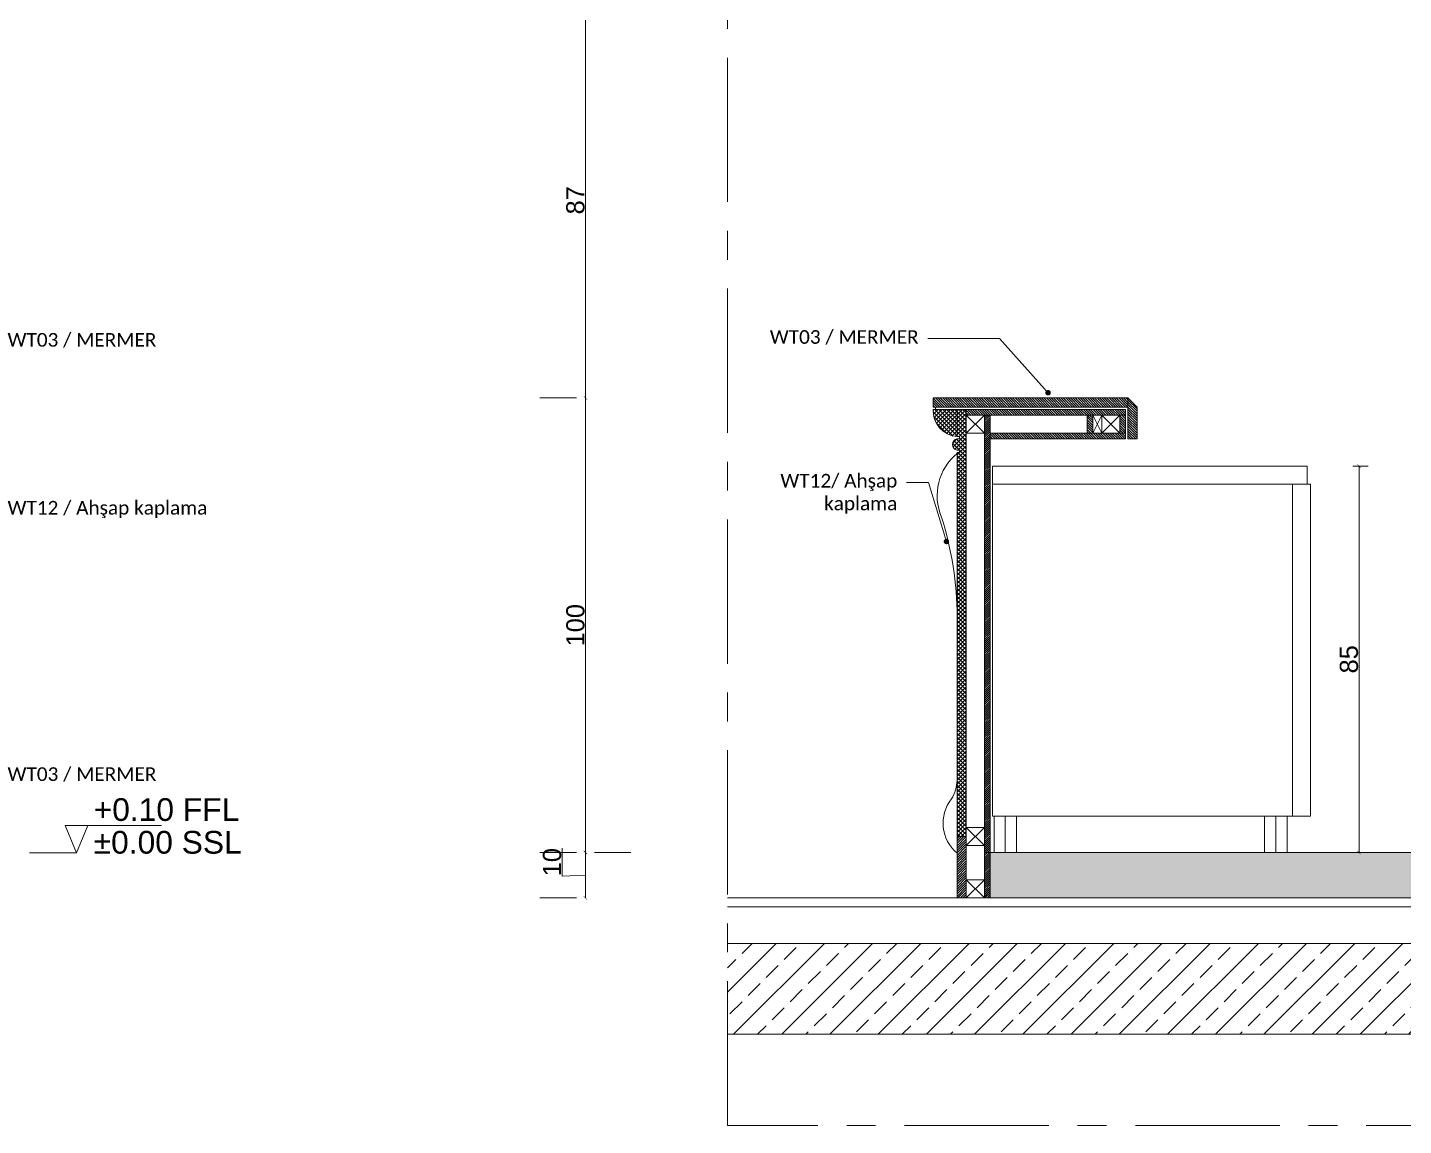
# Model space of a CAD drawing. Header units: millimetres. Extents: x 29001 to 40804, y -8833 to -5892.
# Drawn here: x 34427.5 to 34730.2, y -7170.2 to -6928.6 of the extents above; entities that cross this region are included whole.
import ezdxf
from ezdxf import colors
from ezdxf.entities.mleader import LeaderData, LeaderLine
from ezdxf.math import Vec2, Vec3

# ---------------------------------------------------------------- set-up
doc = ezdxf.new("R2010")
doc.units = ezdxf.units.MM
doc.linetypes.add('CENTER', pattern=[50.8, 31.75, -6.35, 6.35, -6.35])
doc.layers.get('0').update_dxf_attribs({"lineweight": 0})
doc.layers.get('Defpoints').update_dxf_attribs({"lineweight": 0})
for name, color, linetype, lineweight in [('Auto-Metal', 71, 'Continuous', 0), ('wipeout', 254, 'Continuous', 0), ('xxx_Auto_Duvar_Alcipan', 50, 'Continuous', 0), ('xxx_Auto_Duvar_Duvar Plan Kesit', 7, 'Continuous', 0), ('xxx_Auto_Kaplama_Ahşap', 34, 'Continuous', 0), ('xxx_Auto_Kaplama_Ahşap Tarama', 16, 'Continuous', 0), ('xxx_Auto_Kaplama_Aluminyum', 133, 'Continuous', 0), ('xxx_Auto_Kaplama_Mermer', 23, 'Continuous', 0), ('xxx_Auto_Kaplama_Mermer Tarama', 45, 'Continuous', 0), ('xxx_Auto_Olcu_Ic', 33, 'Continuous', 0), ('xxx_Auto_Tasiyici_KolonTarama', 253, 'Continuous', 0), ('xxx_Auto_Tefris_Mutfak', 251, 'Continuous', 0), ('xxx_Auto_Yardimci_Aks', 30, 'CENTER', 0), ('xxx_Auto_Yardimci_Kot', 21, 'Continuous', 0), ('xxx_Auto_Yardimci_Yazi', 7, 'Continuous', 0)]:
    doc.layers.add(name, color=color, linetype=linetype, lineweight=lineweight)
doc.layers.add('xxx_Auto_Duvar_Duvar Tarama', color=7, linetype='Continuous', lineweight=0, true_color=0x787878)
doc.styles.add('Arial', font='arial.ttf')
doc.styles.add('AUTOBAN', font='')
doc.styles.add('narrow', font='ARIALN.TTF', dxfattribs={"height": 4})
doc.styles.get("Standard").update_dxf_attribs({"font": 'arial.ttf'})
doc.styles.get('AUTOBAN').set_extended_font_data('Helvetica Normal Tr')
doc.dimstyles.new('AUTO_DIM_1-20', dxfattribs={"dimtxt": 4, "dimasz": 0.75, "dimexe": 2, "dimexo": 10, "dimgap": 0.2, "dimtad": 1, "dimdec": 0, "dimrnd": 0.5, "dimdsep": 46, "dimtxsty": 'AUTOBAN', "dimblk": 'ARCHTICK', "dimcen": 2, "dimclrd": 256, "dimclre": 256, "dimclrt": 256, "dimadec": 0, "dimazin": 0, "dimtfac": 1, "dimtdec": 0, "dimtix": 1, "dimtofl": 0, "dimtmove": 1, "dimatfit": 3, "dimfxl": 1, "dimtolj": 1, "dimtzin": 0, "dimlwd": -1, "dimlwe": -1, "dimarcsym": 0})

# ---------------------------------------------------------------- blocks, each defined once
blk = doc.blocks.new('5x5')
at = {"layer": 'xxx_Auto_Kaplama_Aluminyum'}
for p, q in [((5, 5), (0, 0)), ((5, 0), (0, 5))]:
    blk.add_line(p, q, dxfattribs=at)
blk.add_lwpolyline([(5, 0), (0, 0), (0, 5), (5, 5)], close=True, dxfattribs=at)
blk = doc.blocks.new('xx bar kesit')
blk.add_wipeout([(7.75, 95), (77.03, 95), (77.03, 91), (77.75, 91), (77.75, 18), (72.58, 18), (72.58, 10), (67.62, 10), (67.62, 18), (13.08, 18), (13.08, 10), (8.12, 10), (8.12, 18), (7.75, 18)]).translate(0, 0, 0).dxf.layer = 'wipeout'
at = {"layer": 'xxx_Auto_Kaplama_Aluminyum', "elevation": 0}
for points in [[(77.75, 91), (73.81, 91), (73.81, 18), (77.75, 18)], [(70.1, 10), (67.62, 10), (67.62, 18), (70.1, 18)], [(72.58, 10), (70.11, 10), (70.11, 18), (72.58, 18)]]:
    blk.add_lwpolyline(points, close=True, dxfattribs=at)
blk.add_wipeout([(-5.27, 110), (-5.27, 108), (-4.77, 108), (-4.77, 107.5), (-5.27, 107.5), (-5.26, 106.73), (-5.15, 106), (-4.95, 105.32), (-4.59, 104.5), (-4.24, 103.94), (-3.85, 103.44), (-3.24, 102.84), (-2.65, 102.4), (-1.67, 101.89), (-0.85, 101.63), (-0.46, 101.56), (-0.15, 101.51), (-0.01, 101.5), (0.5, 101.5), (0.5, 101), (0, 101), (-0.3, 100.89), (-0.53, 100.74), (-0.73, 100.53), (-0.91, 100.21), (-1, 99.84), (-0.99, 99.63), (-0.94, 99.37), (-0.84, 99.13), (-0.67, 98.89), (-0.47, 98.71), (-0.25, 98.58), (-0.08, 98.52), (0, 98.5), (0.5, 98.5), (0.5, 98), (0, 98), (0, 97.81), (-0.14, 97.69), (-0.38, 97.49), (-0.59, 97.29), (-0.89, 97), (-1.04, 96.84), (-1.25, 96.62), (-1.55, 96.28), (-1.77, 96.02), (-2, 95.72), (-2.18, 95.47), (-2.36, 95.21), (-2.53, 94.94), (-2.63, 94.79), (-2.7, 94.65), (-2.83, 94.44), (-3.01, 94.12), (-3.17, 93.79), (-3.26, 93.62), (-3.39, 93.31), (-3.5, 93.06), (-3.55, 92.94), (-3.62, 92.77), (-3.66, 92.64), (-3.73, 92.46), (-3.78, 92.31), (-3.83, 92.15), (-3.87, 92.02), (-3.96, 91.73), (-4.04, 91.41), (-4.11, 91.12), (-4.18, 90.75), (-4.22, 90.51), (-4.27, 90.22), (-4.34, 89.67), (-4.37, 89.21), (-4.39, 88.79), (-4.39, 88.56), (-4.37, 87.74), (-4.33, 87.28), (-4.3, 87), (-4.18, 86.26), (-4.11, 86), (-4.01, 85.5), (-3.65, 84.33), (-3.32, 83.42), (-3.07, 82.61), (-2.75, 81.52), (-2.51, 80.63), (-2.38, 80.14), (-2.11, 79.08), (-2.01, 78.66), (-1.82, 77.83), (-1.59, 76.8), (-1.33, 75.51), (-1.22, 74.92), (-1.09, 74.22), (-0.94, 73.31), (-0.85, 72.75), (-0.68, 71.54), (-0.54, 70.49), (-0.38, 69), (-0.28, 68.02), (-0.21, 67.15), (-0.12, 65.85), (-0.06, 64.57), (-0.04, 64.04), (0, 61.81), (0, 27.05), (0, 25.32), (-0.19, 24.35), (-0.63, 22.99), (-1.02, 22.19), (-1.54, 21.43), (-2.12, 20.46), (-2.6, 19.33), (-2.95, 18.01), (-3.06, 17.14), (-2.99, 15.14), (-2.7, 13.9), (-1.88, 12.03), (-1.4, 11.31), (-0.75, 10.53), (-0.21, 10), (0, 0), (7.25, 0), (7.25, 101), (39.58, 101), (39.58, 108), (37.58, 110)]).translate(0, 0, 0).dxf.layer = 'wipeout'
at = {"layer": 'xxx_Auto_Duvar_Duvar Tarama'}
h = blk.add_hatch(dxfattribs=at)
h.set_pattern_fill('ANSI31', color=256, scale=3)
h.set_pattern_definition([(315, (-2034.47655, 262.628), (0.26516504, 0.26516504), [])])
h.paths.add_polyline_path([(2, 106.25), (2, 107.5), (37.08, 107.5), (37.08, 106.25)])
h = blk.add_hatch(dxfattribs=at)
h.set_pattern_fill('ANSI31', color=256, scale=0.1)
h.set_pattern_definition([(45, (-9158.2662, -8335.80607), (-0.224506403, 0.224506403), [])])
h.paths.add_polyline_path([(7.25, 0), (6, 0), (6, 106.25), (7.25, 106.25)])
h = blk.add_hatch(dxfattribs=at)
h.set_pattern_fill('ANSI31', color=256, scale=3)
h.set_pattern_definition([(315, (-2033.83622, 262.628), (0.26516504, 0.26516504), [])])
h.paths.add_polyline_path([(28.58, 106.25), (28.58, 102.25), (29.83, 102.25), (29.83, 106.25)])
h = blk.add_hatch(dxfattribs=at)
h.set_pattern_fill('ANSI31', color=256, scale=3)
h.set_pattern_definition([(315, (-2041.08626, 262.628), (0.26516504, 0.26516504), [])])
h.paths.add_polyline_path([(35.83, 106.25), (35.83, 102.25), (37.08, 102.25), (37.08, 106.25)])
h = blk.add_hatch(dxfattribs=at)
h.set_pattern_fill('ANSI31', color=256, scale=3)
h.set_pattern_definition([(315, (-2034.47655, 257.378), (0.26516504, 0.26516504), [])])
h.paths.add_polyline_path([(7.25, 101), (7.25, 102.25), (37.08, 102.25), (37.08, 101)])
at = {"layer": 'xxx_Auto_Kaplama_Ahşap Tarama', "linetype": 'Continuous'}
h = blk.add_hatch(dxfattribs=at)
h.set_pattern_fill('ANSI37', color=256, scale=5, angle=-90)
h.set_pattern_definition([(225, (-2119.5195, 262.628), (0.44194174, -0.44194174), []), (315, (-2119.5195, 262.628), (0.44194174, 0.44194174), [])])
edge = h.paths.add_edge_path()
edge.add_line((2, 13.5), (0, 13.5))
edge.add_line((0, 13.5), (0, 98))
edge.add_line((0, 98), (0.5, 98))
edge.add_line((0.5, 98), (0.5, 98.5))
edge.add_line((0.5, 98.5), (0, 98.5))
edge.add_arc((0.28, 99.75), 1.28, 102.6804, 257.3195, ccw=False)
edge.add_line((0, 101), (0.5, 101))
edge.add_line((0.5, 101), (0.5, 101.5))
edge.add_line((0.5, 101.5), (0, 101.5))
edge.add_arc((0.48, 107.24), 5.76, 177.3847, 265.2399, ccw=False)
edge.add_line((-5.27, 107.5), (2, 107.5))
edge.add_line((2, 107.5), (2, 13.5))
at = {"layer": 'xxx_Auto_Kaplama_Mermer Tarama'}
h = blk.add_hatch(dxfattribs=at)
h.set_pattern_fill('ANSI31', color=256, scale=3)
h.set_pattern_definition([(315, (-2052.84532, 262.628), (0.26516504, 0.26516504), [])])
h.paths.add_polyline_path([(37.58, 110), (-5.27, 110), (-5.27, 108), (37.58, 108)])
h = blk.add_hatch(dxfattribs=at)
h.set_pattern_fill('ANSI31', color=256, scale=3)
h.set_pattern_definition([(315, (-2030.53816, 262.62886), (0.26516504, 0.26516504), [])])
h.paths.add_polyline_path([(37.58, 101), (37.58, 110), (39.58, 108), (39.58, 101)])
h = blk.add_hatch(dxfattribs=at)
h.set_pattern_fill('ANSI31', color=256, scale=3)
h.set_pattern_definition([(45, (-70947.27104, -25890.97543), (-0.265165043, 0.265165043), [])])
h.paths.add_polyline_path([(2, 0), (0, 0), (0, 13.5), (2, 13.5)])
at = {"layer": 'xxx_Auto_Duvar_Alcipan'}
for points, elevation in [([(2, 106.25), (2, 107.5), (37.08, 107.5), (37.08, 106.25)], -0.02), ([(7.25, 0), (6, 0), (6, 106.25), (7.25, 106.25)], 0), ([(28.58, 106.25), (28.58, 102.25), (29.83, 102.25), (29.83, 106.25)], 0), ([(35.83, 106.25), (35.83, 102.25), (37.08, 102.25), (37.08, 106.25)], 0), ([(7.25, 101), (7.25, 102.25), (37.08, 102.25), (37.08, 101)], -0.02)]:
    blk.add_lwpolyline(points, close=True, dxfattribs=dict(at, elevation=elevation))
at = {"layer": 'xxx_Auto_Kaplama_Ahşap', "elevation": 0}
for points in [[(2, 13.5), (0, 13.5), (0, 98), (0.5, 98), (0.5, 98.5), (0, 98.5, -0.799999), (0, 101), (0.5, 101), (0.5, 101.5), (0, 101.5, -0.403291), (-5.27, 107.5), (2, 107.5)], [(0, 25.85, -0.136772), (-1.25, 21.81, 0.40283), (0, 9.81)]]:
    blk.add_lwpolyline(points, format="xyb", close=True, dxfattribs=at)
blk.add_lwpolyline([(0, 101.5), (0, 107.5)], dxfattribs=at)
blk.add_lwpolyline([(0, 61.81), (0, 97.81, 0.33204), (-3.44, 83.81, -0.076082), (0, 61.81)], format="xyb", dxfattribs=at)
at = {"layer": 'xxx_Auto_Kaplama_Aluminyum'}
for p, q in [((29.83, 106.25, 0), (31.83, 102.25, 0)), ((31.83, 106.25, 0), (29.83, 102.25, 0))]:
    blk.add_line(p, q, dxfattribs=at)
at = {"layer": 'xxx_Auto_Kaplama_Aluminyum', "elevation": 0}
for points in [[(31.83, 106.25), (31.83, 102.25), (29.83, 102.25), (29.83, 106.25)], [(77.03, 95), (7.75, 95), (7.75, 91), (77.03, 91)], [(7.75, 18), (77.75, 18), (77.75, 91), (7.75, 91)], [(10.59, 10), (8.12, 10), (8.12, 18), (10.59, 18)], [(13.08, 10), (10.6, 10), (10.6, 18), (13.08, 18)]]:
    blk.add_lwpolyline(points, close=True, dxfattribs=at)
at = {"layer": 'xxx_Auto_Kaplama_Mermer', "elevation": 0}
for points in [[(37.58, 110), (-5.27, 110), (-5.27, 108), (37.58, 108)], [(37.58, 101), (37.58, 110), (39.58, 108), (39.58, 101)]]:
    blk.add_lwpolyline(points, close=True, dxfattribs=at)
blk.add_lwpolyline([(-4.77, 108), (-4.77, 107.5)], dxfattribs=at)
at = {"layer": 'xxx_Auto_Kaplama_Mermer'}
blk.add_lwpolyline([(2, 0), (0, 0), (0, 13.5), (2, 13.5)], close=True, dxfattribs=at)
at = {"layer": 'xxx_Auto_Tefris_Mutfak', "elevation": 0}
for points in [[(7.25, 10), (6.25, 10)], [(0, 0), (2, 0)]]:
    blk.add_lwpolyline(points, dxfattribs=at)
at = {"layer": 'Auto-Metal', "xscale": 0.8, "yscale": 0.8, "zscale": 0.8}
for p in [(2, 102.25, 0), (31.83, 102.25, 0), (2, 11.5, 0), (2, 0, 0)]:
    blk.add_blockref('5x5', p, dxfattribs=at)
blk = doc.blocks.new('yuk dos')
at = {"true_color": 0x7e837c}
h = blk.add_hatch(color=8, dxfattribs=at)
h.dxf.hatch_style = 1
h.paths.add_polyline_path([(-294.72, 0), (0, 0), (0, 10), (-294.72, 10)])
at = {"layer": 'xxx_Auto_Kaplama_Mermer'}
blk.add_lwpolyline([(-294.72, 0), (0, 0), (0, 10), (-294.72, 10)], close=True, dxfattribs=at)
blk = doc.blocks.new('_Dot')
at = {"color": 0, "linetype": 'ByBlock', "lineweight": -2}
blk.add_line((-0.5, 0), (-1, 0), dxfattribs=at)
at = {"color": 0, "linetype": 'ByBlock', "const_width": 0.5}
blk.add_lwpolyline([(-0.25, 0, 1), (0.25, 0, 1)], format="xyb", close=True, dxfattribs=at)
blk = doc.blocks.new('_ArchTick')
at = {"color": 0, "linetype": 'ByBlock', "const_width": 0.15}
blk.add_lwpolyline([(-0.5, -0.5), (0.5, 0.5)], dxfattribs=at)
blk = doc.blocks.new('*D157')
at = {"layer": 'Defpoints', "color": 0, "transparency": 16777216}
for p in [(34550.26, -7110.16), (34550.26, -7110.16), (34550.26, -7120.16)]:
    blk.add_point(p, dxfattribs=at)
at = {"layer": 'xxx_Auto_Olcu_Ic', "transparency": 16777216}
for p, q in [((34540.26, -7110.16), (34548.26, -7110.16)), ((34545.13, -7115.36), (34545.13, -7109.24)), ((34550.26, -7120.16), (34550.26, -7110.16)), ((34550.26, -7115.16), (34545.13, -7115.36)), ((34540.26, -7120.16), (34548.26, -7120.16))]:
    blk.add_line(p, q, dxfattribs=at)
at = {"layer": 'xxx_Auto_Olcu_Ic', "transparency": 16777216, "xscale": 0.75, "yscale": 0.75, "zscale": 0.75}
for p, rotation in [((34550.26, -7110.16), 90), ((34550.26, -7120.16), 270)]:
    blk.add_blockref('_ArchTick', p, dxfattribs=dict(at, rotation=rotation))
at = {"layer": 'xxx_Auto_Olcu_Ic', "transparency": 16777216, "insert": (34542.93, -7112.3), "char_height": 4, "attachment_point": 5, "rotation": 90, "style": 'AUTOBAN'}
blk.add_mtext('\\A1;10', dxfattribs=at)
blk = doc.blocks.new('*D158')
at = {"layer": 'Defpoints', "color": 0, "transparency": 16777216}
for p in [(34550.26, -7010.16), (34550.26, -7010.16), (34550.26, -7110.16)]:
    blk.add_point(p, dxfattribs=at)
at = {"layer": 'xxx_Auto_Olcu_Ic', "transparency": 16777216}
for p, q in [((34540.26, -7010.16), (34548.26, -7010.16)), ((34550.26, -7110.16), (34550.26, -7010.16)), ((34560.26, -7110.16), (34552.26, -7110.16))]:
    blk.add_line(p, q, dxfattribs=at)
at = {"layer": 'xxx_Auto_Olcu_Ic', "transparency": 16777216, "xscale": 0.75, "yscale": 0.75, "zscale": 0.75}
for p, rotation in [((34550.26, -7010.16), 90), ((34550.26, -7110.16), 270)]:
    blk.add_blockref('_ArchTick', p, dxfattribs=dict(at, rotation=rotation))
at = {"layer": 'xxx_Auto_Olcu_Ic', "transparency": 16777216, "insert": (34548.06, -7060.16), "char_height": 4, "attachment_point": 5, "rotation": 90, "style": 'AUTOBAN'}
blk.add_mtext('\\A1;100', dxfattribs=at)
blk = doc.blocks.new('*D159')
at = {"layer": 'Defpoints', "color": 0, "transparency": 16777216}
for p in [(34550.26, -6923.16), (34550.26, -6923.16), (34550.26, -7010.16)]:
    blk.add_point(p, dxfattribs=at)
at = {"layer": 'xxx_Auto_Olcu_Ic', "transparency": 16777216}
for p, q in [((34540.26, -6923.16), (34548.26, -6923.16)), ((34550.26, -7010.16), (34550.26, -6923.16)), ((34540.26, -7010.16), (34548.26, -7010.16))]:
    blk.add_line(p, q, dxfattribs=at)
at = {"layer": 'xxx_Auto_Olcu_Ic', "transparency": 16777216, "xscale": 0.75, "yscale": 0.75, "zscale": 0.75}
for p, rotation in [((34550.26, -6923.16), 90), ((34550.26, -7010.16), 270)]:
    blk.add_blockref('_ArchTick', p, dxfattribs=dict(at, rotation=rotation))
at = {"layer": 'xxx_Auto_Olcu_Ic', "transparency": 16777216, "insert": (34548.06, -6966.66), "char_height": 4, "attachment_point": 5, "rotation": 90, "style": 'AUTOBAN'}
blk.add_mtext('\\A1;87', dxfattribs=at)
blk = doc.blocks.new('AUTOBAN_TAG_HEIGHTS')
at = {"extrusion": (4.37748e-19, -0.000522952, 1)}
for p, q in [((-31588, 44961.5, 0), (-31164.1, 44961.5, 0)), ((-31744.5, 44841.5, 0), (-31538, 44841.5, 0))]:
    blk.add_line(p, q, dxfattribs=at)
at = {"elevation": 0}
blk.add_lwpolyline([(-31588, 44961.5), (-31538, 44841.5), (-31488, 44961.5)], dxfattribs=at)
at = {"extrusion": (4.37748e-19, -0.000522952, 1)}
for tag, p in [('FFL_LEVEL', (-31462.6, 44901.5, -23.5)), ('SSL_LEVEL', (-31462.6, 44797.4, -23.4))]:
    blk.add_attdef(tag, p, '', height=100, dxfattribs=at)
blk = doc.blocks.new('*D227')
at = {"layer": 'Defpoints', "color": 0, "transparency": 16777216}
for p in [(34709.06, -7025.16, 0), (34720.45, -7025.16), (34714.94, -7110.16, 0)]:
    blk.add_point(p, dxfattribs=at)
at = {"layer": 'xxx_Auto_Olcu_Ic', "transparency": 16777216}
for p, q in [((34719.06, -7025.16), (34722.45, -7025.16)), ((34720.45, -7110.16), (34720.45, -7025.16)), ((34724.94, -7110.16), (34722.45, -7110.16))]:
    blk.add_line(p, q, dxfattribs=at)
at = {"layer": 'xxx_Auto_Olcu_Ic', "transparency": 16777216, "xscale": 0.75, "yscale": 0.75, "zscale": 0.75}
for p, rotation in [((34720.45, -7025.16), 90), ((34720.45, -7110.16), 270)]:
    blk.add_blockref('_ArchTick', p, dxfattribs=dict(at, rotation=rotation))
at = {"layer": 'xxx_Auto_Olcu_Ic', "transparency": 16777216, "insert": (34718.25, -7067.66), "char_height": 4, "attachment_point": 5, "rotation": 90, "style": 'AUTOBAN'}
blk.add_mtext('\\A1;85', dxfattribs=at)

msp = doc.modelspace()

# ---------------------------------------------------------------- hatches: boundary and pattern name
at = {"layer": 'xxx_Auto_Tasiyici_KolonTarama'}
h = msp.add_hatch(dxfattribs=at)
h.set_pattern_fill('ANSI33', color=256, scale=30)
h.set_pattern_definition([(45, (-18962.727, -30976.0296), (-5.3033009, 5.3033009), []), (45, (-18957.4234, -30976.0296), (-5.3033009, 5.3033009), [3.75, -1.875])])
h.paths.add_polyline_path([(34957, -7150.16), (34957, -7130.16), (34581.52, -7130.16), (34581.52, -7150.16)])

# ---------------------------------------------------------------- linework, layer by layer
at = {"layer": 'xxx_Auto_Duvar_Duvar Plan Kesit'}
for points, elevation in [([(34581.52, -7130.16), (34957, -7130.16)], 0), ([(34957, -7150.16), (34581.52, -7150.16)], -0.02)]:
    msp.add_lwpolyline(points, dxfattribs=dict(at, elevation=elevation))
at = {"layer": 'xxx_Auto_Kaplama_Mermer', "elevation": 0.02}
for points in [[(34930, -7120.16), (34581.52, -7120.16)], [(34934, -7122.16), (34581.52, -7122.16)]]:
    msp.add_lwpolyline(points, dxfattribs=at)

# ---------------------------------------------------------------- block references
at = {"layer": 'xxx_Auto_Yardimci_Kot'}
ref = msp.add_blockref('AUTOBAN_TAG_HEIGHTS', (36015.2, -9352.3, 0.02), dxfattribs=dict(at, xscale=0.05, yscale=0.05, zscale=0.05))
ref.add_attrib('SSL_LEVEL', '%%P0.00 SSL', (34442.07, -7110.42, 3.74), dxfattribs={"layer": '0', "extrusion": (4.37748e-19, -0.000522952, 1), "height": 5, "style": 'Arial'})
ref.add_attrib('FFL_LEVEL', '+0.10 FFL', (34442.07, -7103.22, 3.74), dxfattribs={"layer": '0', "extrusion": (4.37748e-19, -0.000522952, 1), "height": 5, "style": 'Arial'})

# ---------------------------------------------------------------- dimensions: what is measured, and where the dimension line sits
at = {"layer": 'xxx_Auto_Olcu_Ic'}
for base, p1, p2, picture, middle in [((34550.26, -6923.16, 0.02), (34550.26, -7010.16, 0.02), (34550.26, -6923.16, 0.02), '*D159', (34548.06, -6966.66, 0.02)), ((34550.26, -7010.16, 0.02), (34550.26, -7110.16, 0.02), (34550.26, -7010.16, 0.02), '*D158', (34548.06, -7060.16, 0.02))]:
    dim = msp.add_linear_dim(base=base, p1=p1, p2=p2, angle=90, dimstyle='AUTO_DIM_1-20', dxfattribs=at)
    dim.commit()
    dim.dimension.update_dxf_attribs({"geometry": picture, "text_midpoint": middle})
dim = msp.add_linear_dim(base=(34550.26, -7110.16, 0.02), p1=(34550.26, -7120.16, 0.02), p2=(34550.26, -7110.16, 0.02), angle=90, dimstyle='AUTO_DIM_1-20', dxfattribs=at)
dim.commit()
dim.dimension.update_dxf_attribs({"geometry": '*D157', "text_midpoint": (34545.13, -7115.16, 0.02), "dimtype": 160})

# ---------------------------------------------------------------- leaders
at = {"layer": 'xxx_Auto_Yardimci_Yazi'}
ml = msp.add_multileader_mtext('Standard', dxfattribs=at)
ml.set_content('{\\fCalibri Light|b0|i0|c162|p34;WT01 / Ahşap kaplama}', color=256, style='narrow')
ml.set_leader_properties(color=256, linetype='ByLayer', lineweight=-1)
ml.set_arrow_properties(name='DOT')
ml.build(insert=Vec2(0, 0))
ml.multileader.update_dxf_attribs({"dogleg_length": 49.61, "arrow_head_size": 1.2})
ctx = ml.context
ctx.base_point, ctx.char_height, ctx.arrow_head_size, ctx.plane_origin = Vec3(34789.62, -6954.4, 0), 3, 1.2, Vec3(35211.34, -6856.16, 0)
ctx.text_align_type = 2
notes = []
notes.append((ctx, [(0, (1, 1, 0), (34853.39, -6954.4, 0), (-1, 0), 16.53, [(0, [(34866.28, -6967.36, 0)], 0, [])])]))
ctx.mtext.insert, ctx.mtext.width, ctx.mtext.defined_height, ctx.mtext.alignment, ctx.mtext.flow_direction = Vec3(34834.86, -6952.48, 0), 186.3768, 39.78, 3, 5
ml = msp.add_multileader_mtext('Standard', dxfattribs=at)
ml.set_content('{\\fCalibri Light|b0|i0|c162|p34;WT03 / MERMER}', color=256, style='narrow')
ml.set_leader_properties(color=256, linetype='ByLayer', lineweight=-1)
ml.set_arrow_properties(name='DOT')
ml.build(insert=Vec2(0, 0))
ml.multileader.update_dxf_attribs({"dogleg_length": 49.61, "arrow_head_size": 1.2})
ctx = ml.context
ctx.base_point, ctx.char_height, ctx.arrow_head_size, ctx.plane_origin = Vec3(34421.12, -6997.68, 2.78), 3, 1.2, Vec3(34075.1, -6871.99, 2.78)
notes.append((ctx, [(0, (1, 1, 0), (34405.32, -6997.68, 2.78), (1, 0), 15.8, [(0, [(34394.63, -7009.63, 2.78)], 0, [])])]))
ctx.mtext.insert, ctx.mtext.width, ctx.mtext.defined_height, ctx.mtext.flow_direction = Vec3(34423.12, -6995.87, 2.78), 186.3768, 39.78, 5
ml = msp.add_multileader_mtext('Standard', dxfattribs=at)
ml.set_content('{\\fCalibri Light|b0|i0|c162|p34;WT12 / Ahşap kaplama}', color=256, style='narrow')
ml.set_leader_properties(color=256, linetype='ByLayer', lineweight=-1)
ml.set_arrow_properties(name='DOT')
ml.build(insert=Vec2(0, 0))
ml.multileader.update_dxf_attribs({"dogleg_length": 49.61, "arrow_head_size": 1.2})
ctx = ml.context
ctx.base_point, ctx.char_height, ctx.arrow_head_size, ctx.plane_origin = Vec3(34421.12, -7034.73, 0.02), 3, 1.2, Vec3(34038.62, -6936.5, 0.02)
notes.append((ctx, [(0, (1, 1, 0), (34396.57, -7034.73, 0.02), (1, 0), 24.55, [(0, [(34392.6, -7047.69, 0.02)], 0, [])])]))
ctx.mtext.insert, ctx.mtext.width, ctx.mtext.defined_height, ctx.mtext.flow_direction = Vec3(34423.12, -7032.81, 0.02), 186.3768, 39.78, 5
ml = msp.add_multileader_mtext('Standard', dxfattribs=at)
ml.set_content('{\\fCalibri Light|b0|i0|c162|p34;WT03 / MERMER}', color=256, style='narrow')
ml.set_leader_properties(color=256, linetype='ByLayer', lineweight=-1)
ml.set_arrow_properties(name='DOT')
ml.build(insert=Vec2(0, 0))
ml.multileader.update_dxf_attribs({"dogleg_length": 49.61, "arrow_head_size": 1.2})
ctx = ml.context
ctx.base_point, ctx.char_height, ctx.arrow_head_size, ctx.plane_origin = Vec3(34421.12, -7093.23, 2.78), 3, 1.2, Vec3(34075.1, -6967.54, 2.78)
notes.append((ctx, [(0, (1, 1, 0), (34405.32, -7093.23, 2.78), (1, 0), 15.8, [(0, [(34391.72, -7113.48, 2.78)], 0, [])])]))
ctx.mtext.insert, ctx.mtext.width, ctx.mtext.defined_height, ctx.mtext.flow_direction = Vec3(34423.12, -7091.42, 2.78), 186.3768, 39.78, 5
for ctx, leaders in notes:
    for number, flags, end, landing, length, lines in leaders:
        leader = LeaderData()
        leader.index, (leader.has_last_leader_line, leader.has_dogleg_vector, leader.attachment_direction) = number, flags
        leader.last_leader_point, leader.dogleg_vector, leader.dogleg_length = Vec3(end), Vec3(landing), length
        for number, points, colour, breaks in lines:
            line = LeaderLine()
            line.index, line.vertices, line.color, line.breaks = number, Vec3.list(points), colors.encode_raw_color(colour), breaks
            leader.lines.append(line)
        ctx.leaders.append(leader)

# ---------------------------------------------------------------- next in the draw order: block references
at = {"color": 3}
msp.add_blockref('xx bar kesit', (34632.03, -7120.16, 0), dxfattribs=at)

# ---------------------------------------------------------------- next in the draw order: linework, layer by layer
at = {"layer": 'xxx_Auto_Yardimci_Aks'}
msp.add_lwpolyline([(34581.52, -6663.31), (34957, -6663.31), (34957, -7170.23), (34581.52, -7170.23)], close=True, dxfattribs=at)

# ---------------------------------------------------------------- next in the draw order: block references
at = {"color": 3}
msp.add_blockref('yuk dos', (34934, -7120.16, 0), dxfattribs=at)

# ---------------------------------------------------------------- next in the draw order: dimensions: what is measured, and where the dimension line sits
at = {"layer": 'xxx_Auto_Olcu_Ic'}
dim = msp.add_linear_dim(base=(34720.45, -7025.16), p1=(34714.94, -7110.16, 0), p2=(34709.06, -7025.16, 0), angle=90, dimstyle='AUTO_DIM_1-20', dxfattribs=at)
dim.commit()
dim.dimension.update_dxf_attribs({"geometry": '*D227', "text_midpoint": (34718.25, -7067.66)})

# ---------------------------------------------------------------- next in the draw order: leaders
at = {"layer": 'xxx_Auto_Yardimci_Yazi'}
ml = msp.add_multileader_mtext('Standard', dxfattribs=at)
ml.set_content('{\\fCalibri Light|b0|i0|c162|p34;WT03 / MERMER}', color=256, style='narrow')
ml.set_leader_properties(color=256, linetype='ByLayer', lineweight=-1)
ml.set_arrow_properties(name='DOT')
ml.build(insert=Vec2(0, 0))
ml.multileader.update_dxf_attribs({"dogleg_length": 49.61, "arrow_head_size": 1.2})
ctx = ml.context
ctx.base_point, ctx.char_height, ctx.arrow_head_size, ctx.plane_origin = Vec3(34589.21, -6997.06, 2.76), 3, 1.2, Vec3(34971.58, -6871.37, 2.76)
ctx.text_align_type = 2
notes = []
notes.append((ctx, [(0, (1, 1, 0), (34641.36, -6997.06, 2.76), (-1, 0), 15.8, [(0, [(34652.05, -7009.01, 2.76)], 0, [])])]))
ctx.mtext.insert, ctx.mtext.width, ctx.mtext.defined_height, ctx.mtext.alignment, ctx.mtext.flow_direction = Vec3(34623.56, -6995.24, 2.76), 186.3768, 39.78, 3, 5
ml = msp.add_multileader_mtext('Standard', dxfattribs=at)
ml.set_content('{\\fCalibri Light|b0|i0|c162|p34;WT03 / MERMER}', color=256, style='narrow')
ml.set_leader_properties(color=256, linetype='ByLayer', lineweight=-1)
ml.set_arrow_properties(name='DOT')
ml.build(insert=Vec2(0, 0))
ml.multileader.update_dxf_attribs({"dogleg_length": 49.61, "arrow_head_size": 1.2})
ctx = ml.context
ctx.base_point, ctx.char_height, ctx.arrow_head_size, ctx.plane_origin = Vec3(34800.51, -6997.06, 2.76), 3, 1.2, Vec3(35182.88, -6871.37, 2.76)
ctx.text_align_type = 2
notes.append((ctx, [(0, (1, 1, 0), (34852.66, -6997.06, 2.76), (-1, 0), 15.8, [(0, [(34863.35, -7009.01, 2.76)], 0, [])])]))
ctx.mtext.insert, ctx.mtext.width, ctx.mtext.defined_height, ctx.mtext.alignment, ctx.mtext.flow_direction = Vec3(34834.86, -6995.24, 2.76), 186.3768, 39.78, 3, 5
ml = msp.add_multileader_mtext('Standard', dxfattribs=at)
ml.set_content('{\\fCalibri Light|b0|i0|c162|p34;WT12/ Ahşap \\Pkaplama}', color=256, style='narrow')
ml.set_leader_properties(color=256, linetype='ByLayer', lineweight=-1)
ml.set_arrow_properties(name='DOT')
ml.build(insert=Vec2(0, 0))
ml.multileader.update_dxf_attribs({"dogleg_length": 49.61, "arrow_head_size": 1.2})
ctx = ml.context
ctx.base_point, ctx.char_height, ctx.arrow_head_size, ctx.plane_origin = Vec3(34591.63, -7028.78, 0), 3, 1.2, Vec3(34983.66, -6930.54, 0)
ctx.text_align_type = 2
notes.append((ctx, [(0, (1, 1, 0), (34625.71, -7028.78, 0), (-1, 0), 4.85, [(0, [(34629.68, -7041.74, 0)], 0, [])])]))
ctx.mtext.insert, ctx.mtext.width, ctx.mtext.defined_height, ctx.mtext.alignment, ctx.mtext.flow_direction = Vec3(34618.87, -7026.86, 0), 186.3768, 39.78, 3, 5
for ctx, leaders in notes:
    for number, flags, end, landing, length, lines in leaders:
        leader = LeaderData()
        leader.index, (leader.has_last_leader_line, leader.has_dogleg_vector, leader.attachment_direction) = number, flags
        leader.last_leader_point, leader.dogleg_vector, leader.dogleg_length = Vec3(end), Vec3(landing), length
        for number, points, colour, breaks in lines:
            line = LeaderLine()
            line.index, line.vertices, line.color, line.breaks = number, Vec3.list(points), colors.encode_raw_color(colour), breaks
            leader.lines.append(line)
        ctx.leaders.append(leader)

doc.saveas('drawing.dxf')
